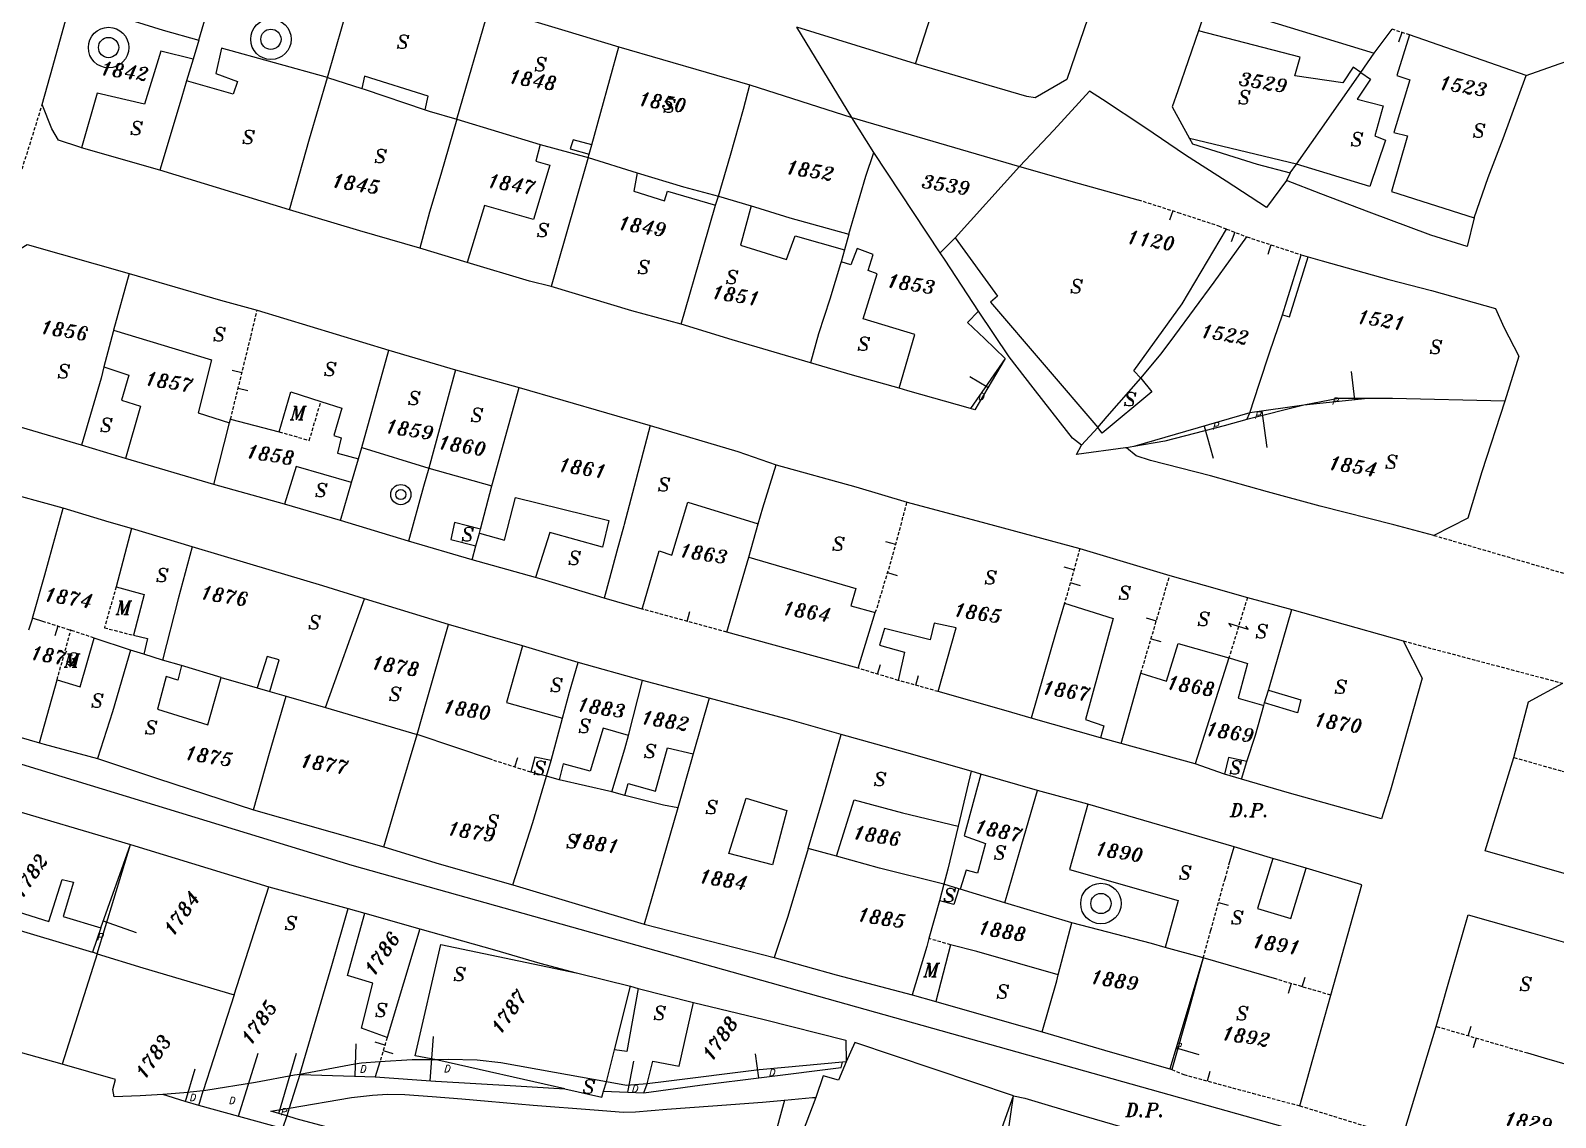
# Model space of a CAD drawing. Extents: x -334462 to -332769, y -29481 to -26664.
# Drawn here: x -333654.4 to -333541.5, y -28473 to -28392.5 of the extents above; entities that cross this region are included whole.
import ezdxf
from ezdxf.enums import TextEntityAlignment as Align

# ---------------------------------------------------------------- set-up
doc = ezdxf.new("R2010")
doc.units = 0
doc.header["$MEASUREMENT"] = 0
doc.linetypes.add('HIDDEN', pattern=[0.375, 0.25, -0.125])
for name, color, linetype in [('17', 7, 'CONTINUOUS'), ('18', 7, 'CONTINUOUS'), ('19', 7, 'CONTINUOUS'), ('DP$DIVIDING$LINE', 7, 'CONTINUOUS'), ('EASEMENT$BOUNDA$', 7, 'CONTINUOUS'), ('ENC$$ST$$A$$TEXT', 7, 'CONTINUOUS'), ('ENCRO$$AREA$TEXT', 7, 'CONTINUOUS'), ('ENCROACHED$WALL', 7, 'CONTINUOUS'), ('MAP$SHEET$BOUND$', 7, 'CONTINUOUS'), ('PARCEL$BOUNDARY', 7, 'CONTINUOUS'), ('PARCEL$NUMBER', 7, 'CONTINUOUS'), ('STATE', 7, 'CONTINUOUS'), ('STRUC$$FOOTPRINT', 7, 'CONTINUOUS')]:
    doc.layers.add(name, color=color, linetype=linetype)
doc.styles.add('ITALICT', font='ITALICT', dxfattribs={"height": 0.2})

# ---------------------------------------------------------------- blocks, each defined once
blk = doc.blocks.new('HOOK')
at = {"layer": '19', "color": 7, "linetype": 'Continuous'}
for p, q in [((0, 0.75), (-0.17, 0.5)), ((0, 0), (0, 0.75)), ((0, -0.75), (0, 0)), ((0.17, -0.5), (0, -0.75))]:
    blk.add_line(p, q, dxfattribs=at)
blk = doc.blocks.new('PUIT')
at = {"layer": 'STATE', "color": 7, "linetype": 'Continuous'}
for radius in [1.5, 0.75]:
    blk.add_circle((0, 0), radius, dxfattribs=at)

msp = doc.modelspace()

# ---------------------------------------------------------------- linework, layer by layer
at = {"layer": '17', "color": 5, "linetype": 'Continuous'}
for p, q in [((-333638.78, -28417.89), (-333639.51, -28417.72)), ((-333639.06, -28419.03), (-333638.33, -28419.21)), ((-333590.37, -28430.61), (-333591.09, -28430.42)), ((-333590.97, -28432.69), (-333590.25, -28432.91)), ((-333577.17, -28432.49), (-333577.9, -28432.28)), ((-333577.44, -28433.43), (-333576.72, -28433.64)), ((-333571.07, -28436.27), (-333571.79, -28436.05)), ((-333571.46, -28437.59), (-333570.74, -28437.8)), ((-333561.09, -28463.12), (-333561.3, -28463.84)), ((-333560.26, -28463.36), (-333560.05, -28462.64)), ((-333547.97, -28466.99), (-333547.76, -28466.28)), ((-333547.4, -28467.16), (-333547.6, -28467.88)), ((-333567.29, -28470.33), (-333567.09, -28469.61))]:
    msp.add_line(p, q, dxfattribs=at)
at = {"layer": '17', "color": 1, "linetype": 'Continuous'}
for p, q in [((-333605.82, -28436.3), (-333605.62, -28435.57)), ((-333628.19, -28467.67), (-333628.91, -28467.45)), ((-333628.31, -28468.08), (-333627.6, -28468.29))]:
    msp.add_line(p, q, dxfattribs=at)
at = {"layer": '18', "color": 1, "linetype": 'Continuous'}
for p, q in [((-333552.9, -28392.69), (-333553.13, -28393.4)), ((-333569.86, -28405.89), (-333570.1, -28406.6)), ((-333565.25, -28407.49), (-333565.52, -28408.19)), ((-333562.58, -28408.42), (-333562.81, -28409.13)), ((-333652.42, -28436.65), (-333652.64, -28437.37)), ((-333591.72, -28440.2), (-333591.5, -28439.48)), ((-333588.87, -28441.03), (-333588.67, -28440.31)), ((-333618.57, -28447.08), (-333618.35, -28446.37)), ((-333566.47, -28457.11), (-333565.74, -28457.31))]:
    msp.add_line(p, q, dxfattribs=at)
at = {"layer": 'DP$DIVIDING$LINE', "color": 30, "linetype": 'HIDDEN'}
for p, q in [((-333657.29, -28409.96), (-333653.56, -28398.03)), ((-333550.52, -28429.93), (-333538.72, -28433.37)), ((-333552.79, -28437.75), (-333540.98, -28440.88)), ((-333560.45, -28472.17), (-333552.84, -28474.51))]:
    msp.add_line(p, q, dxfattribs=at)
at = {"layer": 'EASEMENT$BOUNDA$', "color": 3, "linetype": 'HIDDEN'}
for p, q in [((-333652.47, -28440.63), (-333651.44, -28436.96)), ((-333586.3, -28460.24), (-333587.91, -28459.79))]:
    msp.add_line(p, q, dxfattribs=at)
for points in [[(-333636.02, -28422.26), (-333633.79, -28422.9), (-333632.93, -28420.02)], [(-333648.09, -28433.74), (-333648.96, -28436.77), (-333646.81, -28437.33)]]:
    msp.add_lwpolyline(points, dxfattribs=at)
at = {"layer": 'ENC$$ST$$A$$TEXT', "color": 1, "linetype": 'Continuous'}
for p, q in [((-333556.38, -28419.9), (-333556.61, -28417.79)), ((-333563.27, -28420.74), (-333562.9, -28423.42)), ((-333567.54, -28421.85), (-333566.85, -28424.22)), ((-333569.6, -28467.88), (-333567.93, -28468.38)), ((-333639.04, -28472.94), (-333637.57, -28468.26)), ((-333636.05, -28472.74), (-333634.73, -28468.27)), ((-333610.21, -28471.16), (-333609.76, -28468.85))]:
    msp.add_line(p, q, dxfattribs=at)
at = {"layer": 'ENCRO$$AREA$TEXT', "color": 5, "linetype": 'Continuous'}
for p, q in [((-333583.55, -28418.99), (-333584.89, -28418.2)), ((-333649.04, -28458.48), (-333646.61, -28459.34)), ((-333630.4, -28469.97), (-333630.32, -28467.57)), ((-333624.84, -28470.31), (-333624.6, -28467.03)), ((-333600.51, -28470.1), (-333600.74, -28468.32)), ((-333642.96, -28471.85), (-333642.25, -28469.42))]:
    msp.add_line(p, q, dxfattribs=at)
at = {"layer": 'ENCROACHED$WALL', "color": 5, "linetype": 'Continuous'}
for p, q in [((-333649.22, -28459), (-333649.85, -28460.78)), ((-333628.56, -28468.91), (-333628.9, -28470.03))]:
    msp.add_line(p, q, dxfattribs=at)
for points in [[(-333582.27, -28416.83), (-333584.52, -28420.63), (-333584.83, -28420.54)], [(-333609.03, -28471.2), (-333604.88, -28470.65), (-333600.11, -28470.05), (-333594.41, -28469.33), (-333594.3, -28468.94)], [(-333634.49, -28469.84), (-333630.44, -28469.97), (-333628.9, -28470.03)], [(-333628.9, -28470.03), (-333624.45, -28470.34), (-333624.42, -28470.34), (-333618.49, -28470.69), (-333614.88, -28470.91)], [(-333641.96, -28472.14), (-333642.98, -28471.84), (-333644.64, -28471.32)]]:
    msp.add_lwpolyline(points, dxfattribs=at)
at = {"layer": 'MAP$SHEET$BOUND$', "color": 6, "linetype": 'Continuous'}
msp.add_lwpolyline([(-333666.74, -28443.31), (-333630.64, -28454.35), (-333555.28, -28475.5), (-333556.29, -28478.77), (-333561.97, -28497.2), (-333559.42, -28498), (-333526.19, -28508.41), (-333520.49, -28510.61)], dxfattribs=at)
at = {"layer": 'PARCEL$BOUNDARY', "color": 7, "linetype": 'Continuous'}
for p, q in [((-333588.91, -28395.01), (-333585.71, -28385.09)), ((-333622.86, -28399.1), (-333620.46, -28390.86)), ((-333567.25, -28390.49), (-333567.96, -28392.57)), ((-333641.97, -28393.27), (-333642.39, -28394.66)), ((-333593.62, -28398.98), (-333597.69, -28392.3)), ((-333588.91, -28395.01), (-333597.69, -28392.3)), ((-333554.93, -28394.22), (-333553.62, -28392.46)), ((-333543.68, -28395.87), (-333552.32, -28392.87)), ((-333612.88, -28401.01), (-333610.87, -28393.75)), ((-333610.87, -28393.75), (-333601.17, -28396.57)), ((-333555.92, -28395.65), (-333554.93, -28394.22)), ((-333642.39, -28394.66), (-333642.87, -28396.27)), ((-333632.45, -28396.03), (-333629.91, -28396.84)), ((-333601.17, -28396.57), (-333593.62, -28398.98)), ((-333593.62, -28398.98), (-333581.2, -28402.62)), ((-333591.99, -28401.57), (-333593.62, -28398.98)), ((-333622.86, -28399.1), (-333616.69, -28401)), ((-333644.85, -28402.9), (-333650.66, -28401.23)), ((-333616.69, -28401), (-333613.14, -28401.96)), ((-333613.07, -28401.71), (-333612.88, -28401.01)), ((-333613.14, -28401.96), (-333613.07, -28401.71)), ((-333613.14, -28401.96), (-333609.5, -28403.09)), ((-333587.07, -28409.02), (-333591.99, -28401.57)), ((-333635.26, -28405.83), (-333644.85, -28402.9)), ((-333581.2, -28402.62), (-333585.96, -28407.89)), ((-333561.15, -28403.09), (-333561.44, -28403.65)), ((-333561.15, -28403.09), (-333560.68, -28402.44)), ((-333603.7, -28405.48), (-333603.5, -28404.81)), ((-333603.5, -28404.81), (-333601.08, -28405.53)), ((-333593.84, -28407.62), (-333594.16, -28408.78)), ((-333585.96, -28407.89), (-333587.07, -28409.02)), ((-333622.11, -28409.72), (-333625.6, -28408.66)), ((-333594.16, -28408.78), (-333594.41, -28409.68)), ((-333560.35, -28409.15), (-333559.82, -28409.31)), ((-333647.13, -28410.55), (-333648.29, -28414.74)), ((-333637.65, -28413.26), (-333627.89, -28416.21)), ((-333629.9, -28423.43), (-333627.89, -28416.21)), ((-333627.89, -28416.21), (-333622.97, -28417.67)), ((-333582.27, -28416.83), (-333584.83, -28420.54)), ((-333622.97, -28417.67), (-333624.95, -28424.96)), ((-333622.97, -28417.67), (-333618.24, -28418.97)), ((-333620.27, -28426.25), (-333618.24, -28418.97)), ((-333618.24, -28418.97), (-333608.54, -28421.8)), ((-333560.14, -28420.3), (-333564.36, -28421.35)), ((-333650.65, -28423.26), (-333656.81, -28421.44)), ((-333639.69, -28421.59), (-333639.62, -28421.33)), ((-333564.36, -28421.35), (-333564.14, -28420.86)), ((-333640.85, -28426.16), (-333639.69, -28421.59)), ((-333576.62, -28423.26), (-333575.4, -28421.94)), ((-333647.39, -28424.23), (-333650.65, -28423.26)), ((-333630.14, -28424.27), (-333629.9, -28423.43)), ((-333572.74, -28423.35), (-333573.28, -28423.45)), ((-333640.85, -28426.16), (-333647.39, -28424.23)), ((-333630.66, -28426.01), (-333630.14, -28424.27)), ((-333652.02, -28427.91), (-333661.71, -28425.25)), ((-333631.47, -28428.82), (-333630.66, -28426.01)), ((-333635.63, -28427.63), (-333640.85, -28426.16)), ((-333621.11, -28429.46), (-333620.27, -28426.25)), ((-333631.47, -28428.82), (-333635.63, -28427.63)), ((-333642.45, -28430.78), (-333646.96, -28429.43)), ((-333626.44, -28430.35), (-333631.47, -28428.82)), ((-333621.18, -28429.76), (-333621.11, -28429.46)), ((-333601.25, -28431.54), (-333600.56, -28429.07)), ((-333621.72, -28431.73), (-333626.44, -28430.35)), ((-333621.45, -28430.71), (-333621.18, -28429.76)), ((-333621.72, -28431.73), (-333621.45, -28430.71)), ((-333617.03, -28433.05), (-333621.72, -28431.73)), ((-333602.88, -28437.1), (-333601.25, -28431.54)), ((-333576.73, -28430.91), (-333570.08, -28432.9)), ((-333632.59, -28442.67), (-333629.7, -28434.62)), ((-333623.49, -28436.54), (-333629.7, -28434.62)), ((-333609.14, -28435.39), (-333611.96, -28434.58)), ((-333564.33, -28434.54), (-333561.03, -28435.43)), ((-333654.29, -28436.07), (-333654.57, -28436.95)), ((-333653.45, -28436.33), (-333654.29, -28436.07)), ((-333593.16, -28439.76), (-333591.9, -28435.65)), ((-333618.01, -28438.12), (-333623.49, -28436.54)), ((-333647.02, -28438.43), (-333649.73, -28437.53)), ((-333646.04, -28438.72), (-333647.02, -28438.43)), ((-333613.88, -28439.35), (-333618.01, -28438.12)), ((-333644.66, -28439.16), (-333646.04, -28438.72)), ((-333643.24, -28439.56), (-333644.66, -28439.16)), ((-333640.32, -28440.46), (-333643.24, -28439.56)), ((-333609.12, -28440.67), (-333613.88, -28439.35)), ((-333640.32, -28440.46), (-333637.66, -28441.22)), ((-333610.15, -28444.74), (-333609.12, -28440.67)), ((-333604.17, -28441.99), (-333609.12, -28440.67)), ((-333573.68, -28445.35), (-333572.21, -28440.13)), ((-333637.66, -28441.22), (-333636.7, -28441.49)), ((-333636.7, -28441.49), (-333635.51, -28441.84)), ((-333635.51, -28441.84), (-333632.59, -28442.67)), ((-333563.05, -28442.34), (-333562.77, -28441.39)), ((-333632.59, -28442.67), (-333625.8, -28444.68)), ((-333604.17, -28441.99), (-333605.36, -28446.11)), ((-333563.1, -28442.53), (-333563.05, -28442.34)), ((-333615.88, -28446.6), (-333615.04, -28443.47)), ((-333575.2, -28444.92), (-333580.34, -28443.47)), ((-333656.66, -28444.44), (-333653.76, -28445.3)), ((-333620.23, -28446.56), (-333625.8, -28444.68)), ((-333573.68, -28445.35), (-333575.2, -28444.92)), ((-333568.2, -28446.85), (-333573.68, -28445.35)), ((-333616.23, -28447.77), (-333617.39, -28447.46)), ((-333616.23, -28447.77), (-333615.88, -28446.6)), ((-333584.77, -28447.4), (-333585.74, -28451.46)), ((-333584.06, -28447.61), (-333584.77, -28447.4)), ((-333566.03, -28447.6), (-333568.2, -28446.85)), ((-333564.77, -28447.99), (-333564.36, -28446.68)), ((-333615.28, -28448.04), (-333616.23, -28447.77)), ((-333611.4, -28448.91), (-333615.28, -28448.04)), ((-333579.87, -28448.81), (-333584.06, -28447.61)), ((-333564.77, -28447.99), (-333566.03, -28447.6)), ((-333657.43, -28449.74), (-333647.02, -28452.82)), ((-333610.43, -28449.18), (-333611.4, -28448.91)), ((-333576.15, -28449.83), (-333579.87, -28448.81)), ((-333637.93, -28450.24), (-333628.28, -28452.99)), ((-333565.3, -28452.98), (-333576.15, -28449.83)), ((-333649.5, -28460.92), (-333647.02, -28452.82)), ((-333647.02, -28452.82), (-333636.78, -28455.96)), ((-333594.74, -28453.69), (-333596.86, -28453.12)), ((-333565.69, -28454.33), (-333565.3, -28452.98)), ((-333559.97, -28454.58), (-333562.45, -28453.85)), ((-333639.34, -28463.94), (-333636.78, -28455.96)), ((-333636.78, -28455.96), (-333630.9, -28457.55)), ((-333618.72, -28455.8), (-333608.99, -28458.71)), ((-333586.8, -28455.76), (-333587.13, -28456.99)), ((-333585.7, -28456.1), (-333586.8, -28455.76)), ((-333585.59, -28456.13), (-333585.7, -28456.1)), ((-333582.29, -28457.14), (-333585.59, -28456.13)), ((-333630.9, -28457.55), (-333629.68, -28457.9)), ((-333587.13, -28456.99), (-333587.91, -28459.79)), ((-333577.33, -28458.63), (-333582.29, -28457.14)), ((-333656.71, -28458.75), (-333649.85, -28460.78)), ((-333629.68, -28457.9), (-333625.61, -28459.06)), ((-333608.99, -28458.71), (-333599.37, -28461.18)), ((-333578.33, -28462.46), (-333577.33, -28458.63)), ((-333625.61, -28459.06), (-333628.03, -28467.12)), ((-333649.5, -28460.92), (-333652.09, -28469.08)), ((-333649.5, -28460.92), (-333649.85, -28460.78)), ((-333567.6, -28461.22), (-333570.42, -28460.44)), ((-333562.16, -28462.8), (-333567.6, -28461.22)), ((-333611.2, -28468.03), (-333610, -28463.32)), ((-333610, -28463.32), (-333609.43, -28463.48)), ((-333639.34, -28463.94), (-333641.64, -28471.07)), ((-333609.43, -28463.48), (-333605.33, -28464.51)), ((-333589.14, -28463.94), (-333587.4, -28464.44)), ((-333552.84, -28474.51), (-333550.36, -28466.3)), ((-333611.78, -28470.39), (-333611.2, -28468.03)), ((-333594.03, -28468.92), (-333594.3, -28468.94)), ((-333570.07, -28469.44), (-333569.92, -28469.48)), ((-333586.37, -28484.69), (-333581.65, -28471.43))]:
    msp.add_line(p, q, dxfattribs=at)
at = {"layer": 'PARCEL$BOUNDARY', "color": 2, "linetype": 'HIDDEN'}
for p, q in [((-333552.32, -28392.87), (-333553.62, -28392.46)), ((-333565.87, -28407.25), (-333564.37, -28407.83)), ((-333564.37, -28407.83), (-333560.35, -28409.15)), ((-333576.73, -28430.91), (-333577.86, -28434.94)), ((-333572.21, -28440.13), (-333570.08, -28432.9)), ((-333564.33, -28434.54), (-333565.69, -28438.99)), ((-333602.88, -28437.1), (-333609.14, -28435.39)), ((-333590.18, -28440.67), (-333593.16, -28439.76)), ((-333617.39, -28447.46), (-333620.23, -28446.56)), ((-333558.15, -28463.97), (-333562.16, -28462.8)), ((-333543.57, -28468.28), (-333550.36, -28466.3)), ((-333628.03, -28467.12), (-333628.56, -28468.91))]:
    msp.add_line(p, q, dxfattribs=at)
at = {"layer": 'PARCEL$BOUNDARY', "color": 7, "linetype": 'Continuous'}
for points in [[(-333641.97, -28393.27), (-333640.97, -28389.87), (-333640.18, -28387.29), (-333639.54, -28385.18)], [(-333573.91, -28385.12), (-333577.69, -28396.18), (-333580.04, -28397.54), (-333580.65, -28397.44), (-333583.44, -28396.62), (-333588.91, -28395.01)], [(-333543.68, -28395.87), (-333541.24, -28395.02), (-333537.85, -28393.9), (-333535.61, -28393.26), (-333535.12, -28391.64), (-333534.54, -28389.73)], [(-333653.56, -28398.03), (-333652.78, -28395.22), (-333651.44, -28390.4)], [(-333651.44, -28390.4), (-333644.6, -28392.52), (-333641.97, -28393.27)], [(-333620.46, -28390.86), (-333614.88, -28392.55), (-333610.87, -28393.75)], [(-333567.25, -28390.49), (-333562.05, -28392.06), (-333554.93, -28394.22)], [(-333567.96, -28392.57), (-333569.49, -28397.01), (-333569.91, -28398.2), (-333568.62, -28400.54)], [(-333642.87, -28396.27), (-333643.22, -28397.45), (-333644.32, -28401.08), (-333644.85, -28402.9)], [(-333635.26, -28405.83), (-333633.78, -28400.57), (-333632.45, -28396.03)], [(-333603.5, -28404.81), (-333602.61, -28401.78), (-333601.65, -28398.36), (-333601.17, -28396.57)], [(-333560.68, -28402.44), (-333558.93, -28399.94), (-333555.92, -28395.65)], [(-333547.53, -28406.41), (-333546.5, -28403.44), (-333545.38, -28400.55), (-333543.68, -28395.87)], [(-333629.91, -28396.84), (-333629.73, -28396.9), (-333625.22, -28398.41)], [(-333561.44, -28403.65), (-333562.91, -28405.65), (-333565.9, -28403.7), (-333568.91, -28401.78), (-333571.92, -28399.74), (-333575.05, -28397.66), (-333576.01, -28397.05), (-333578.66, -28399.92), (-333581.2, -28402.62)], [(-333650.66, -28401.23), (-333650.79, -28401.19), (-333652.35, -28400.67), (-333652.85, -28399.84), (-333653.56, -28398.03)], [(-333625.22, -28398.41), (-333624.91, -28398.51), (-333622.86, -28399.1)], [(-333622.86, -28399.1), (-333624.05, -28403.21), (-333624.89, -28406), (-333625.6, -28408.66)], [(-333568.62, -28400.54), (-333568.4, -28400.94), (-333563.6, -28402.44), (-333561.15, -28403.09)], [(-333613.14, -28401.96), (-333614.1, -28405.3), (-333615.38, -28409.78), (-333615.88, -28411.5)], [(-333593.84, -28407.62), (-333592.58, -28403.34), (-333591.99, -28401.57)], [(-333609.5, -28403.09), (-333606.08, -28404.11), (-333603.5, -28404.81)], [(-333581.2, -28402.62), (-333576.79, -28403.88), (-333572.43, -28405.08), (-333572.41, -28405.08)], [(-333547.53, -28406.41), (-333548.05, -28408.53), (-333550.74, -28407.69), (-333555.3, -28406), (-333558.88, -28404.64), (-333561.44, -28403.65)], [(-333606.25, -28414.3), (-333604.59, -28408.57), (-333603.7, -28405.48)], [(-333601.08, -28405.53), (-333600.83, -28405.6), (-333598.22, -28406.42), (-333593.84, -28407.62)], [(-333625.6, -28408.66), (-333630.04, -28407.38), (-333635.26, -28405.83)], [(-333572.22, -28418.3), (-333570.71, -28416.5), (-333569.69, -28415.13), (-333566.78, -28411.19), (-333564.37, -28407.83)], [(-333657.29, -28409.96), (-333654.68, -28408.38), (-333647.13, -28410.55)], [(-333584.23, -28413.32), (-333586.71, -28409.56), (-333587.07, -28409.02)], [(-333561.74, -28413.61), (-333561.41, -28412.56), (-333560.35, -28409.15)], [(-333615.88, -28411.5), (-333617.49, -28411.11), (-333622.11, -28409.72)], [(-333594.41, -28409.68), (-333594.46, -28409.82), (-333595.25, -28412.43), (-333596.08, -28415.01), (-333596.68, -28417.15)], [(-333559.82, -28409.31), (-333558.79, -28409.59), (-333553.86, -28410.99), (-333550.7, -28411.8), (-333545.96, -28413.13), (-333545.34, -28414.51), (-333544.24, -28416.66), (-333545.26, -28420)], [(-333647.13, -28410.55), (-333640.36, -28412.51), (-333637.65, -28413.26)], [(-333606.25, -28414.3), (-333609.91, -28413.31), (-333615.88, -28411.5)], [(-333584.23, -28413.32), (-333585.06, -28414.18), (-333583.8, -28415.36), (-333582.27, -28416.83)], [(-333576.62, -28423.26), (-333577.27, -28422.74), (-333578.17, -28421.6), (-333580.19, -28419.01), (-333581.96, -28416.72), (-333584.23, -28413.32)], [(-333564.14, -28420.86), (-333563.46, -28418.74), (-333562.66, -28416.34), (-333561.74, -28413.61)], [(-333648.29, -28414.74), (-333648.32, -28414.85), (-333649, -28417.46)], [(-333596.68, -28417.15), (-333602.48, -28415.44), (-333606.25, -28414.3)], [(-333649, -28417.46), (-333649.19, -28418.28), (-333650.65, -28423.26)], [(-333590.12, -28419.04), (-333593.57, -28418.06), (-333596.68, -28417.15)], [(-333584.83, -28420.54), (-333589.48, -28419.23), (-333590.12, -28419.04)], [(-333575.4, -28421.94), (-333574.7, -28421.12), (-333572.22, -28418.3)], [(-333555.42, -28419.8), (-333557.57, -28419.8), (-333560.14, -28420.3)], [(-333545.26, -28420), (-333553.59, -28419.8), (-333554.08, -28419.8), (-333555.42, -28419.8)], [(-333545.26, -28420), (-333546.97, -28425.23), (-333548.01, -28428.66), (-333550.52, -28429.93)], [(-333564.36, -28421.35), (-333566.05, -28421.83), (-333570.45, -28422.96), (-333572.74, -28423.35)], [(-333608.54, -28421.8), (-333609.74, -28426.32), (-333610.47, -28429.12), (-333610.5, -28429.22), (-333611.01, -28431.1), (-333611.56, -28433.13), (-333611.96, -28434.58)], [(-333608.54, -28421.8), (-333602.05, -28423.72), (-333599.22, -28424.7)], [(-333573.28, -28423.45), (-333573.35, -28423.46), (-333576.97, -28423.93), (-333576.62, -28423.26)], [(-333550.52, -28429.93), (-333553.48, -28429.16), (-333558.93, -28427.77), (-333562.84, -28426.71), (-333567.05, -28425.53), (-333571.51, -28424.38), (-333572.56, -28424.04), (-333573.28, -28423.45)], [(-333624.95, -28424.96), (-333625.34, -28426.32), (-333626.44, -28430.35)], [(-333600.56, -28429.07), (-333600.21, -28427.88), (-333599.22, -28424.7)], [(-333599.22, -28424.7), (-333593.32, -28426.33), (-333589.53, -28427.47)], [(-333654.29, -28436.07), (-333653.36, -28432.85), (-333652.02, -28427.91)], [(-333646.96, -28429.43), (-333648.61, -28428.94), (-333652.02, -28427.91)], [(-333589.53, -28427.47), (-333583.69, -28429.03), (-333576.73, -28430.91)], [(-333642.45, -28430.78), (-333643.5, -28434.62), (-333644.66, -28439.16)], [(-333629.7, -28434.62), (-333632.78, -28433.66), (-333638.16, -28432.06), (-333642.45, -28430.78)], [(-333611.96, -28434.58), (-333616.36, -28433.25), (-333617.03, -28433.05)], [(-333570.08, -28432.9), (-333567.53, -28433.62), (-333564.33, -28434.54)], [(-333577.86, -28434.94), (-333578.51, -28437.11), (-333580.34, -28443.47)], [(-333562.77, -28441.39), (-333562.7, -28441.15), (-333561.03, -28435.43)], [(-333561.03, -28435.43), (-333556.31, -28436.76), (-333552.79, -28437.75)], [(-333625.8, -28444.68), (-333625.1, -28442.23), (-333623.49, -28436.54)], [(-333593.16, -28439.76), (-333598.38, -28438.32), (-333602.88, -28437.1)], [(-333647.02, -28438.43), (-333648.37, -28442.99), (-333649.46, -28446.44)], [(-333552.79, -28437.75), (-333551.38, -28440.5), (-333552.4, -28444.08), (-333553.73, -28448.79), (-333554.41, -28450.92), (-333561.21, -28449.01), (-333564.77, -28447.99)], [(-333615.04, -28443.47), (-333614.52, -28441.55), (-333613.88, -28439.35)], [(-333565.69, -28438.99), (-333566.67, -28442.04), (-333568.2, -28446.85)], [(-333637.93, -28450.24), (-333636.74, -28446.05), (-333635.51, -28441.84)], [(-333580.34, -28443.47), (-333582.2, -28442.91), (-333587.22, -28441.5)], [(-333544.59, -28446.38), (-333543.51, -28442.26), (-333540.98, -28440.88)], [(-333594.4, -28444.67), (-333598.21, -28443.6), (-333604.17, -28441.99)], [(-333564.36, -28446.68), (-333563.73, -28444.72), (-333563.1, -28442.53)], [(-333653.76, -28445.3), (-333653.42, -28445.39), (-333649.46, -28446.44)], [(-333628.28, -28452.99), (-333627.17, -28449.22), (-333625.8, -28444.68)], [(-333611.4, -28448.91), (-333610.42, -28445.74), (-333610.15, -28444.74)], [(-333596.86, -28453.12), (-333595.82, -28449.62), (-333594.4, -28444.67)], [(-333584.77, -28447.4), (-333589.71, -28445.99), (-333594.4, -28444.67)], [(-333605.36, -28446.11), (-333605.54, -28446.73), (-333606.51, -28450.1)], [(-333534.16, -28456.88), (-333538.62, -28455.61), (-333546.73, -28453.29), (-333544.59, -28446.38)], [(-333649.46, -28446.44), (-333645.04, -28447.94), (-333637.93, -28450.24)], [(-333618.72, -28455.8), (-333617.24, -28451.2), (-333616.23, -28447.77)], [(-333606.51, -28450.1), (-333607.55, -28449.91), (-333610.43, -28449.18)], [(-333582.29, -28457.14), (-333581.2, -28453.38), (-333579.87, -28448.81)], [(-333606.51, -28450.1), (-333607.63, -28454.03), (-333608.99, -28458.71)], [(-333585.74, -28451.46), (-333586.5, -28454.65), (-333586.8, -28455.76)], [(-333628.28, -28452.99), (-333624.17, -28454.25), (-333618.72, -28455.8)], [(-333596.86, -28453.12), (-333598.35, -28458.15), (-333599.37, -28461.18)], [(-333562.45, -28453.85), (-333562.62, -28453.8), (-333565.3, -28452.98)], [(-333586.8, -28455.76), (-333591.58, -28454.56), (-333594.74, -28453.69)], [(-333558.15, -28463.97), (-333555.85, -28455.8), (-333559.97, -28454.58)], [(-333634.49, -28469.84), (-333633.4, -28466.15), (-333632.13, -28461.78), (-333630.9, -28457.55)], [(-333570.42, -28460.44), (-333571.44, -28460.16), (-333577.33, -28458.63)], [(-333550.36, -28466.3), (-333549.47, -28463.15), (-333547.99, -28458.03), (-333543.2, -28459.39), (-333539.57, -28460.42), (-333537.23, -28461.08), (-333534.76, -28461.78)], [(-333625.61, -28459.06), (-333620.07, -28460.63), (-333616.71, -28461.6), (-333614.02, -28462.31)], [(-333587.91, -28459.79), (-333588.06, -28460.37), (-333589.14, -28463.94)], [(-333649.5, -28460.92), (-333646.11, -28461.96), (-333639.34, -28463.94)], [(-333599.37, -28461.18), (-333594.77, -28462.46), (-333589.14, -28463.94)], [(-333567.6, -28461.22), (-333568.66, -28465.06), (-333569.92, -28469.48)], [(-333614.02, -28462.31), (-333613.91, -28462.34), (-333610, -28463.32)], [(-333579.52, -28466.69), (-333578.45, -28462.91), (-333578.33, -28462.46)], [(-333587.4, -28464.44), (-333582.32, -28465.9), (-333579.52, -28466.69)], [(-333560.45, -28472.17), (-333559.49, -28468.71), (-333558.15, -28463.97)], [(-333605.33, -28464.51), (-333600.1, -28465.77), (-333594.05, -28467.31), (-333594.03, -28468.92)], [(-333652.09, -28469.08), (-333658.1, -28467.41), (-333662.41, -28466.11)], [(-333579.52, -28466.69), (-333574.48, -28468.16), (-333570.07, -28469.44)], [(-333581.65, -28471.43), (-333593.4, -28467.49), (-333594.03, -28468.92)], [(-333628.56, -28468.91), (-333629.93, -28469), (-333630.41, -28469.09), (-333634.49, -28469.84)], [(-333624.37, -28468.77), (-333626.16, -28468.76), (-333628.56, -28468.91)], [(-333611.78, -28470.39), (-333615.64, -28469.71), (-333619.61, -28468.98), (-333621.35, -28468.78), (-333623.5, -28468.73), (-333624.37, -28468.77)], [(-333594.3, -28468.94), (-333600.18, -28469.48), (-333600.48, -28469.51), (-333607.36, -28470.37), (-333608.76, -28470.53)], [(-333594.03, -28468.92), (-333594.61, -28470.26), (-333595.75, -28469.94), (-333596.29, -28471.54)], [(-333537.46, -28470.05), (-333542.34, -28468.63), (-333543.57, -28468.28)], [(-333644.64, -28471.32), (-333646.31, -28471.42), (-333648.24, -28471.51), (-333648.33, -28470.96), (-333648.15, -28470.23), (-333652.09, -28469.08)], [(-333634.49, -28469.84), (-333634.89, -28469.91), (-333637.78, -28470.43), (-333641.44, -28471.04), (-333641.64, -28471.07)], [(-333641.64, -28471.07), (-333643.09, -28471.21), (-333644.64, -28471.32)], [(-333608.76, -28470.53), (-333610.31, -28470.67), (-333611.78, -28470.39)], [(-333635.46, -28472.91), (-333636.63, -28472.56), (-333635.27, -28472.33)], [(-333635.27, -28472.33), (-333630.67, -28471.55), (-333629.12, -28471.37), (-333627.99, -28471.31), (-333626.72, -28471.32), (-333624.7, -28471.47), (-333622.5, -28471.64), (-333620.55, -28471.82), (-333617.21, -28472.12), (-333612.7, -28472.46), (-333610.53, -28472.63), (-333609.64, -28472.62), (-333607.32, -28472.42), (-333603.92, -28472.17), (-333600.24, -28471.91), (-333598.61, -28471.76)], [(-333598.61, -28471.76), (-333599.43, -28474.83), (-333600.1, -28477.34), (-333601.56, -28482.38)], [(-333598.61, -28471.76), (-333596.54, -28471.56), (-333596.29, -28471.54)], [(-333582.91, -28480.25), (-333582.71, -28478.72), (-333582.08, -28474.49), (-333581.65, -28471.43)], [(-333581.65, -28471.43), (-333580.81, -28471.59), (-333576.45, -28472.91), (-333572.78, -28473.98), (-333572.25, -28474.14)], [(-333601.56, -28482.38), (-333604.18, -28481.66), (-333607.15, -28480.86), (-333611.43, -28479.62), (-333615.47, -28478.49), (-333619.49, -28477.4), (-333622.75, -28476.48), (-333626.28, -28475.49), (-333630.73, -28474.3), (-333632.63, -28473.71), (-333634.76, -28473.12), (-333635.46, -28472.91)]]:
    msp.add_lwpolyline(points, dxfattribs=at)
at = {"layer": 'PARCEL$BOUNDARY', "color": 2, "linetype": 'HIDDEN'}
for points in [[(-333572.41, -28405.08), (-333569.47, -28406.02), (-333566.47, -28407.01), (-333565.9, -28407.24), (-333565.87, -28407.25)], [(-333639.62, -28421.33), (-333638.11, -28415.18), (-333637.65, -28413.26)], [(-333591.9, -28435.65), (-333591.75, -28435.3), (-333590.57, -28431.37), (-333589.53, -28427.47)], [(-333651.44, -28436.96), (-333651.51, -28436.94), (-333653.45, -28436.33)], [(-333649.73, -28437.53), (-333651.33, -28436.99), (-333651.44, -28436.96)], [(-333587.22, -28441.5), (-333588.63, -28441.1), (-333590.18, -28440.67)], [(-333544.59, -28446.38), (-333541.03, -28447.38), (-333536.21, -28448.69)], [(-333567.6, -28461.22), (-333567.03, -28459.17), (-333565.98, -28455.35), (-333565.69, -28454.33)], [(-333569.92, -28469.48), (-333569.04, -28469.86), (-333563.95, -28471.23), (-333560.45, -28472.17)]]:
    msp.add_lwpolyline(points, dxfattribs=at)
at = {"layer": 'STRUC$$FOOTPRINT', "color": 1, "linetype": 'Continuous'}
for p, q in [((-333632.45, -28396.03), (-333630.14, -28387.98)), ((-333560.68, -28402.44), (-333568.62, -28400.54)), ((-333560.14, -28420.3), (-333564.14, -28420.86)), ((-333555.42, -28419.8), (-333560.14, -28420.3)), ((-333639.62, -28421.33), (-333636.02, -28422.26)), ((-333564.14, -28420.86), (-333572.74, -28423.35)), ((-333629.9, -28423.43), (-333624.95, -28424.96)), ((-333624.95, -28424.96), (-333620.27, -28426.25)), ((-333646.96, -28429.43), (-333648.09, -28433.74)), ((-333653.76, -28445.3), (-333652.47, -28440.63)), ((-333601.45, -28449.38), (-333598.43, -28450.3)), ((-333649.22, -28459), (-333647.02, -28452.82)), ((-333586.3, -28460.24), (-333587.4, -28464.44)), ((-333567.6, -28461.22), (-333570.07, -28469.44)), ((-333634.49, -28469.84), (-333635.27, -28472.33)), ((-333641.96, -28472.14), (-333641.64, -28471.07)), ((-333612.01, -28471.09), (-333611.78, -28470.39)), ((-333612.01, -28471.09), (-333609.03, -28471.2)), ((-333609.03, -28471.2), (-333608.76, -28470.53)), ((-333635.27, -28472.33), (-333635.46, -28472.91))]:
    msp.add_line(p, q, dxfattribs=at)
for points in [[(-333555.92, -28395.65), (-333556.5, -28395.26), (-333557.25, -28396.41), (-333560.81, -28395.9), (-333560.43, -28394.52), (-333567.96, -28392.57)], [(-333552.32, -28392.87), (-333553.27, -28395.88), (-333552.31, -28396.21), (-333553.48, -28400.11), (-333552.47, -28400.34), (-333553.65, -28404.48), (-333547.53, -28406.41)], [(-333642.39, -28394.66), (-333644.78, -28394.08), (-333646, -28398.01), (-333649.49, -28397.18), (-333650.66, -28401.23)], [(-333632.45, -28396.03), (-333640.28, -28393.86), (-333640.72, -28395.73), (-333639.11, -28396.33), (-333639.43, -28397.25), (-333642.87, -28396.27)], [(-333625.22, -28398.41), (-333624.98, -28397.4), (-333629.71, -28395.94), (-333629.91, -28396.84)], [(-333555.92, -28395.65), (-333555.21, -28396.16), (-333556.19, -28397.62), (-333554.27, -28398.13), (-333554.88, -28400.34), (-333554.1, -28400.67), (-333555.27, -28404.09), (-333560.68, -28402.44)], [(-333616.69, -28401), (-333617.01, -28402.21), (-333615.98, -28402.53), (-333617.19, -28406.53), (-333620.81, -28405.51), (-333622.11, -28409.72)], [(-333612.88, -28401.01), (-333614.26, -28400.64), (-333614.47, -28401.32), (-333613.07, -28401.71)], [(-333609.5, -28403.09), (-333609.76, -28404.44), (-333607.5, -28405.17), (-333607.27, -28404.45), (-333603.7, -28405.48)], [(-333601.08, -28405.53), (-333601.86, -28408.44), (-333598.46, -28409.5), (-333597.82, -28407.74), (-333594.16, -28408.78)], [(-333585.96, -28407.89), (-333582.82, -28412.22), (-333583.36, -28412.67), (-333575.4, -28421.94)], [(-333572.22, -28418.3), (-333572.73, -28417.74), (-333569.15, -28412.79), (-333565.87, -28407.25)], [(-333590.12, -28419.04), (-333588.94, -28415.05), (-333592.79, -28413.9), (-333591.73, -28410.57), (-333592.41, -28410.32), (-333592.04, -28409.14), (-333593.23, -28408.69), (-333593.7, -28409.89), (-333594.41, -28409.68)], [(-333561.74, -28413.61), (-333561.2, -28413.75), (-333559.82, -28409.31)], [(-333648.29, -28414.74), (-333641.02, -28416.93), (-333642.01, -28420.85), (-333639.69, -28421.59)], [(-333649, -28417.46), (-333647.15, -28418.07), (-333647.7, -28419.91), (-333646.29, -28420.36), (-333647.39, -28424.23)], [(-333636.02, -28422.26), (-333635.16, -28419.31), (-333632.93, -28420.02)], [(-333572.22, -28418.3), (-333571.41, -28419.29), (-333575.07, -28422.36), (-333575.4, -28421.94)], [(-333632.93, -28420.02), (-333631.37, -28420.52), (-333631.97, -28422.53), (-333631.42, -28422.71), (-333631.7, -28423.85), (-333630.14, -28424.27)], [(-333630.66, -28426.01), (-333634.76, -28424.82), (-333635.63, -28427.63)], [(-333621.18, -28429.76), (-333619.34, -28430.29), (-333618.53, -28427.12), (-333611.62, -28428.83), (-333612.09, -28430.8), (-333615.98, -28429.72), (-333617.03, -28433.05)], [(-333609.14, -28435.39), (-333607.88, -28431.08), (-333606.94, -28431.39), (-333605.77, -28427.47), (-333600.56, -28429.07)], [(-333621.11, -28429.46), (-333623.03, -28428.97), (-333623.32, -28430.24), (-333621.45, -28430.71)], [(-333601.25, -28431.54), (-333593.31, -28433.86), (-333593.69, -28435.14), (-333591.9, -28435.65)], [(-333648.09, -28433.74), (-333646.02, -28434.3), (-333646.81, -28437.33)], [(-333577.86, -28434.94), (-333574.26, -28436.09), (-333576.32, -28443.57), (-333574.96, -28444.03), (-333575.2, -28444.92)], [(-333646.81, -28437.33), (-333645.77, -28437.57), (-333646.04, -28438.72)], [(-333587.22, -28441.5), (-333585.88, -28436.78), (-333587.51, -28436.42), (-333587.82, -28437.66), (-333591.21, -28436.82), (-333591.56, -28438.06), (-333589.71, -28438.58), (-333590.18, -28440.67)], [(-333652.47, -28440.63), (-333650.75, -28441.15), (-333649.73, -28437.53)], [(-333618.01, -28438.12), (-333619.18, -28442.31), (-333615.04, -28443.47)], [(-333572.21, -28440.13), (-333570.32, -28440.73), (-333569.45, -28437.93), (-333565.69, -28438.99)], [(-333643.24, -28439.56), (-333643.53, -28440.65), (-333644.39, -28440.38), (-333645.02, -28442.79), (-333641.29, -28443.96), (-333640.32, -28440.46)], [(-333636.7, -28441.49), (-333636.01, -28439.15), (-333636.91, -28438.89), (-333637.66, -28441.22)], [(-333565.69, -28438.99), (-333565.67, -28438.99), (-333564.33, -28439.41), (-333565, -28441.99), (-333563.1, -28442.53)], [(-333562.77, -28441.39), (-333560.38, -28442.11), (-333560.61, -28443.06), (-333563.05, -28442.34)], [(-333610.15, -28444.74), (-333612.04, -28444.2), (-333612.98, -28447.4), (-333614.99, -28446.85), (-333615.28, -28448.04)], [(-333615.88, -28446.6), (-333617.1, -28446.36), (-333617.39, -28447.46)], [(-333610.43, -28449.18), (-333610.17, -28448.29), (-333608.15, -28448.87), (-333607.26, -28445.65), (-333605.36, -28446.11)], [(-333564.36, -28446.68), (-333565.73, -28446.37), (-333566.03, -28447.6)], [(-333584.06, -28447.61), (-333585.29, -28452.18), (-333583.71, -28452.75), (-333584.32, -28454.93), (-333585.15, -28454.72), (-333585.59, -28456.13)], [(-333598.43, -28450.3), (-333599.5, -28454.32), (-333602.72, -28453.48), (-333601.45, -28449.38)], [(-333594.74, -28453.69), (-333593.44, -28449.51), (-333589.87, -28450.48), (-333585.74, -28451.46)], [(-333576.15, -28449.83), (-333577.5, -28454.66), (-333569.46, -28456.96), (-333570.42, -28460.44)], [(-333562.45, -28453.85), (-333563.59, -28457.55), (-333561.1, -28458.29), (-333559.97, -28454.58)], [(-333656.71, -28458.75), (-333656.28, -28457.51), (-333653.08, -28458.51), (-333652.09, -28455.4), (-333651.24, -28455.6), (-333652.02, -28458.16), (-333649.22, -28459)], [(-333585.7, -28456.1), (-333586.07, -28457.25), (-333587.13, -28456.99)], [(-333628.03, -28467.12), (-333629.93, -28466.42), (-333629.09, -28463.08), (-333630.97, -28462.53), (-333629.68, -28457.9)], [(-333624.37, -28468.77), (-333625.96, -28468.47), (-333624.04, -28460.22), (-333614.02, -28462.31)], [(-333578.33, -28462.46), (-333584.35, -28460.75), (-333586.3, -28460.24)], [(-333609.43, -28463.48), (-333610.27, -28468.14), (-333611.2, -28468.03)], [(-333608.76, -28470.53), (-333608.35, -28468.87), (-333606.39, -28469.24), (-333605.33, -28464.51)], [(-333614.88, -28470.91), (-333624.28, -28468.79), (-333624.37, -28468.77)], [(-333614.88, -28470.91), (-333612.13, -28471.53), (-333612.01, -28471.09)], [(-333635.46, -28472.91), (-333635.78, -28473.84), (-333641.96, -28472.14)], [(-333596.29, -28471.54), (-333597.77, -28475.44), (-333599.15, -28474.94), (-333601.33, -28482.44)]]:
    msp.add_lwpolyline(points, dxfattribs=at)

# ---------------------------------------------------------------- block references
at = {"layer": '19', "color": 7, "linetype": 'Continuous', "xscale": 0.9999997665596099, "yscale": 0.9999997665596099, "rotation": 73.00229449814893}
msp.add_blockref('HOOK', (-333564.99, -28436.68), dxfattribs=at)
at = {"layer": 'STATE', "color": 7, "linetype": 'Continuous'}
for p in [(-333636.63, -28393.2), (-333648.65, -28393.81), (-333575.17, -28457.19)]:
    msp.add_blockref('PUIT', p, dxfattribs=at)
at = {"layer": 'STATE', "color": 7, "linetype": 'Continuous', "xscale": 0.5000008056076702, "yscale": 0.5000008056076702, "rotation": 80.66435237561471}
msp.add_blockref('PUIT', (-333627.01, -28426.91), dxfattribs=at)

# ---------------------------------------------------------------- texts
at = {"layer": 'DP$DIVIDING$LINE', "color": 2, "linetype": 'Continuous', "style": 'ITALICT'}
for p in [(-333564.16, -28450.28), (-333571.9, -28472.48)]:
    msp.add_text('D.P.', height=1, dxfattribs=at).set_placement(p, align=Align.MIDDLE)
at = {"layer": 'EASEMENT$BOUNDA$', "color": 3, "linetype": 'Continuous', "style": 'ITALICT'}
for p in [(-333634.6, -28420.87), (-333647.52, -28435.28), (-333651.35, -28439.19), (-333587.71, -28462.11)]:
    msp.add_text('M', height=1, dxfattribs=at).set_placement(p, align=Align.MIDDLE)
at = {"layer": 'ENC$$ST$$A$$TEXT', "color": 1, "linetype": 'Continuous', "style": 'ITALICT'}
for s, p in [('P', (-333557.85, -28419.99)), ('P', (-333566.71, -28421.83)), ('P', (-333563.58, -28421.02)), ('P', (-333569.47, -28467.78)), ('D', (-333609.71, -28470.9)), ('D', (-333639.54, -28471.77)), ('P', (-333635.71, -28472.61))]:
    msp.add_text(s, height=0.5, dxfattribs=at).set_placement(p, align=Align.MIDDLE)
at = {"layer": 'ENCRO$$AREA$TEXT', "color": 5, "linetype": 'Continuous', "style": 'ITALICT'}
for s, p in [('D', (-333584.06, -28419.64)), ('P', (-333649.3, -28459.66)), ('D', (-333629.84, -28469.44)), ('D', (-333623.61, -28469.42)), ('D', (-333599.56, -28469.7)), ('D', (-333642.45, -28471.55))]:
    msp.add_text(s, height=0.5, dxfattribs=at).set_placement(p, align=Align.MIDDLE)
at = {"layer": 'PARCEL$NUMBER', "color": 1, "linetype": 'Continuous', "style": 'ITALICT'}
for s, rotation, p in [('1842', 351.8493, (-333647.47, -28395.55)), ('1869', 350.5864, (-333565.62, -28444.5)), ('1887', 347.9441, (-333582.75, -28451.79))]:
    msp.add_text(s, height=1, rotation=rotation, dxfattribs=at).set_placement(p, align=Align.MIDDLE)
at = {"layer": 'PARCEL$NUMBER', "color": 7, "linetype": 'Continuous', "style": 'ITALICT'}
for s, rotation, p in [('1848', 350.6643, (-333617.24, -28396.2)), ('3529', 350.6643, (-333563.15, -28396.39)), ('1523', 350.6643, (-333548.35, -28396.67)), ('1850', 350.6643, (-333607.64, -28397.85)), ('1852', 350.6643, (-333596.71, -28402.91)), ('1845', 350.6643, (-333630.33, -28403.9)), ('1847', 350.6643, (-333618.82, -28403.91)), ('3539', 350.6643, (-333586.64, -28403.98)), ('1849', 350.6643, (-333609.14, -28407.04)), ('1120', 350.6643, (-333571.47, -28408.08)), ('1853', 350.6643, (-333589.23, -28411.31)), ('1851', 350.6643, (-333602.2, -28412.15)), ('1521', 350.6643, (-333554.42, -28413.98)), ('1856', 350.6643, (-333651.91, -28414.74)), ('1522', 350.6643, (-333566, -28415.04)), ('1857', 350.6643, (-333644.17, -28418.56)), ('1859', 350.6643, (-333626.37, -28422.09)), ('1860', 350.6643, (-333622.47, -28423.28)), ('1858', 350.6643, (-333636.67, -28423.95)), ('1861', 350.6643, (-333613.56, -28424.94)), ('1854', 350.6643, (-333556.53, -28424.79)), ('1863', 350.6643, (-333604.6, -28431.28)), ('1874', 350.6643, (-333651.63, -28434.54)), ('1876', 350.6643, (-333640.07, -28434.4)), ('1864', 350.6643, (-333596.97, -28435.56)), ('1865', 350.6643, (-333584.29, -28435.67)), ('1873', 350.6643, (-333652.65, -28438.87)), ('1878', 350.6643, (-333627.41, -28439.59)), ('1867', 350.6643, (-333577.73, -28441.43)), ('1868', 350.6643, (-333568.51, -28441.07)), ('1880', 350.6643, (-333622.11, -28442.83)), ('1883', 350.6643, (-333612.17, -28442.69)), ('1882', 350.6643, (-333607.44, -28443.64)), ('1870', 350.6643, (-333557.6, -28443.81)), ('1875', 350.6643, (-333641.22, -28446.28)), ('1877', 350.6643, (-333632.67, -28446.85)), ('1879', 350.6643, (-333621.78, -28451.87)), ('1881', 350.6643, (-333612.62, -28452.71)), ('1886', 350.6643, (-333591.75, -28452.16)), ('1890', 350.6643, (-333573.82, -28453.36)), ('1782', 55.2388, (-333654.49, -28455.15)), ('1884', 350.6643, (-333603.15, -28455.41)), ('1784', 55.2388, (-333643.27, -28457.94)), ('1885', 350.6643, (-333591.42, -28458.25)), ('1888', 350.6643, (-333582.48, -28459.21)), ('1786', 55.2388, (-333628.42, -28460.9)), ('1891', 350.6643, (-333562.18, -28460.2)), ('1889', 350.6643, (-333574.16, -28462.86)), ('1785', 55.2388, (-333637.53, -28466.01)), ('1787', 55.2388, (-333619.03, -28465.2)), ('1788', 55.2388, (-333603.4, -28467.19)), ('1892', 350.6643, (-333564.43, -28467.03)), ('1783', 55.2388, (-333645.37, -28468.53)), ('1829', 350.6643, (-333543.52, -28473.36))]:
    msp.add_text(s, height=1, rotation=rotation, dxfattribs=at).set_placement(p, align=Align.MIDDLE)
at = {"layer": 'STRUC$$FOOTPRINT', "color": 1, "linetype": 'Continuous', "style": 'ITALICT'}
for p in [(-333626.85, -28393.39), (-333616.66, -28395.05), (-333607.12, -28398.12), (-333564.55, -28397.49), (-333646.58, -28399.78), (-333638.29, -28400.44), (-333556.22, -28400.6), (-333547.17, -28399.96), (-333628.51, -28401.85), (-333616.49, -28407.33), (-333609.03, -28410.07), (-333602.48, -28410.81), (-333576.98, -28411.49), (-333640.44, -28415.04), (-333592.73, -28415.75), (-333550.37, -28415.98), (-333651.97, -28417.78), (-333632.24, -28417.62), (-333626.02, -28419.77), (-333573.01, -28419.85), (-333648.82, -28421.76), (-333621.38, -28421.02), (-333553.66, -28424.49), (-333632.9, -28426.58), (-333607.52, -28426.16), (-333622.06, -28429.85), (-333594.61, -28430.56), (-333614.15, -28431.6), (-333644.67, -28432.88), (-333583.34, -28433.05), (-333573.41, -28434.19), (-333633.4, -28436.37), (-333567.56, -28436.12), (-333563.26, -28437.03), (-333615.49, -28441.01), (-333557.41, -28441.15), (-333649.48, -28442.17), (-333627.43, -28441.67), (-333645.5, -28444.16), (-333613.4, -28444.04), (-333608.55, -28445.91), (-333616.72, -28447.15), (-333591.52, -28447.98), (-333565.2, -28447.12), (-333603.99, -28450.06), (-333620.2, -28451.13), (-333614.31, -28452.59), (-333582.65, -28453.42), (-333568.93, -28454.91), (-333586.38, -28456.57), (-333635.15, -28458.64), (-333565.08, -28458.23), (-333622.66, -28462.42), (-333582.44, -28463.71), (-333543.72, -28463.15), (-333628.46, -28465.08), (-333607.84, -28465.3), (-333564.7, -28465.32), (-333613.09, -28470.75)]:
    msp.add_text('S', height=1, dxfattribs=at).set_placement(p, align=Align.MIDDLE)

doc.saveas('drawing.dxf')
